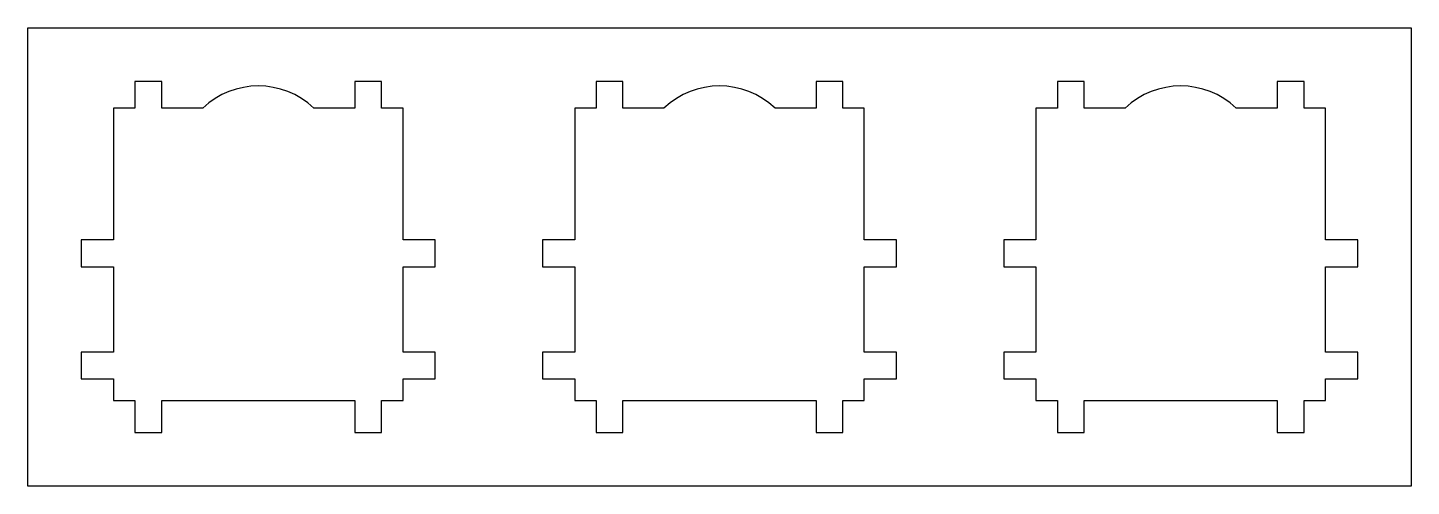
# Model space of a CAD drawing. Header units: millimetres. Extents: x -215 to 43, y -38 to 48.
import ezdxf

# ---------------------------------------------------------------- set-up
doc = ezdxf.new("R2010")
doc.units = ezdxf.units.MM
doc.layers.get('0').update_dxf_attribs({"linetype": 'CONTINUOUS'})

msp = doc.modelspace()

# ---------------------------------------------------------------- linework, layer by layer
msp.add_lwpolyline([(43, 47.5), (43, -37.95), (-215, -37.95), (-215, 47.5)], close=True)
for points in [[(-149, 37.5), (-154, 37.5), (-154, 32.5), (-161.65, 32.5, 0.400236), (-182.35, 32.5), (-190, 32.5), (-190, 37.5), (-195, 37.5), (-195, 32.5), (-199, 32.5), (-199, 7.95), (-205, 7.95), (-205, 2.95), (-199, 2.95), (-199, -12.95), (-205, -12.95), (-205, -17.95), (-199, -17.95), (-199, -21.95), (-195, -21.95), (-195, -27.95), (-190, -27.95), (-190, -21.95), (-154, -21.95), (-154, -27.95), (-149, -27.95), (-149, -21.95), (-145, -21.95), (-145, -17.95), (-139, -17.95), (-139, -12.95), (-145, -12.95), (-145, 2.95), (-139, 2.95), (-139, 7.95), (-145, 7.95), (-145, 32.5), (-149, 32.5)], [(-68, 32.5), (-75.65, 32.5, 0.400236), (-96.35, 32.5), (-104, 32.5), (-104, 37.5), (-109, 37.5), (-109, 32.5), (-113, 32.5), (-113, 7.95), (-119, 7.95), (-119, 2.95), (-113, 2.95), (-113, -12.95), (-119, -12.95), (-119, -17.95), (-113, -17.95), (-113, -21.95), (-109, -21.95), (-109, -27.95), (-104, -27.95), (-104, -21.95), (-68, -21.95), (-68, -27.95), (-63, -27.95), (-63, -21.95), (-59, -21.95), (-59, -17.95), (-53, -17.95), (-53, -12.95), (-59, -12.95), (-59, 2.95), (-53, 2.95), (-53, 7.95), (-59, 7.95), (-59, 32.5), (-63, 32.5), (-63, 37.5), (-68, 37.5)], [(23, 37.5), (18, 37.5), (18, 32.5), (10.35, 32.5, 0.400236), (-10.35, 32.5), (-18, 32.5), (-18, 37.5), (-23, 37.5), (-23, 32.5), (-27, 32.5), (-27, 7.95), (-33, 7.95), (-33, 2.95), (-27, 2.95), (-27, -12.95), (-33, -12.95), (-33, -17.95), (-27, -17.95), (-27, -21.95), (-23, -21.95), (-23, -27.95), (-18, -27.95), (-18, -21.95), (18, -21.95), (18, -27.95), (23, -27.95), (23, -21.95), (27, -21.95), (27, -17.95), (33, -17.95), (33, -12.95), (27, -12.95), (27, 2.95), (33, 2.95), (33, 7.95), (27, 7.95), (27, 32.5), (23, 32.5)]]:
    msp.add_lwpolyline(points, format="xyb", close=True)

doc.saveas('drawing.dxf')
